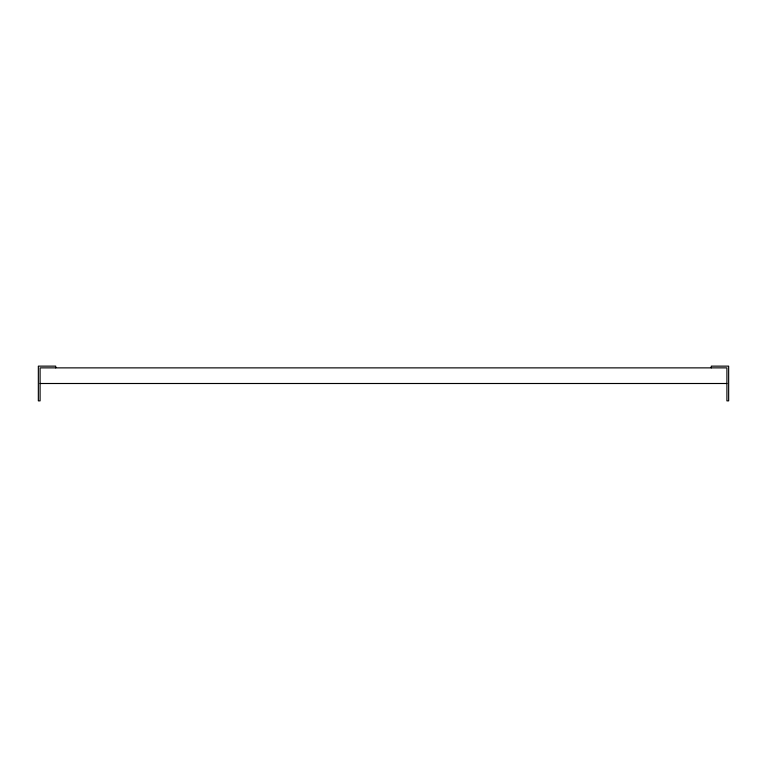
<?xml version="1.0" encoding="UTF-8"?>
<svg xmlns="http://www.w3.org/2000/svg" width="767" height="767" viewBox="0 0 767 767"><rect width="100%" height="100%" fill="white"/><g stroke="black" fill="none" stroke-linecap="round" stroke-linejoin="round"><path stroke-width="1.15" d="M40.085 383.5L726.915 383.5M711.287 367.872L711.287 366.137L728.65 366.137L728.65 400.863L726.915 400.863L726.915 367.872L40.085 367.872L40.085 400.863L38.35 400.863L38.35 366.137L55.713 366.137L55.713 367.872"/></g></svg>
